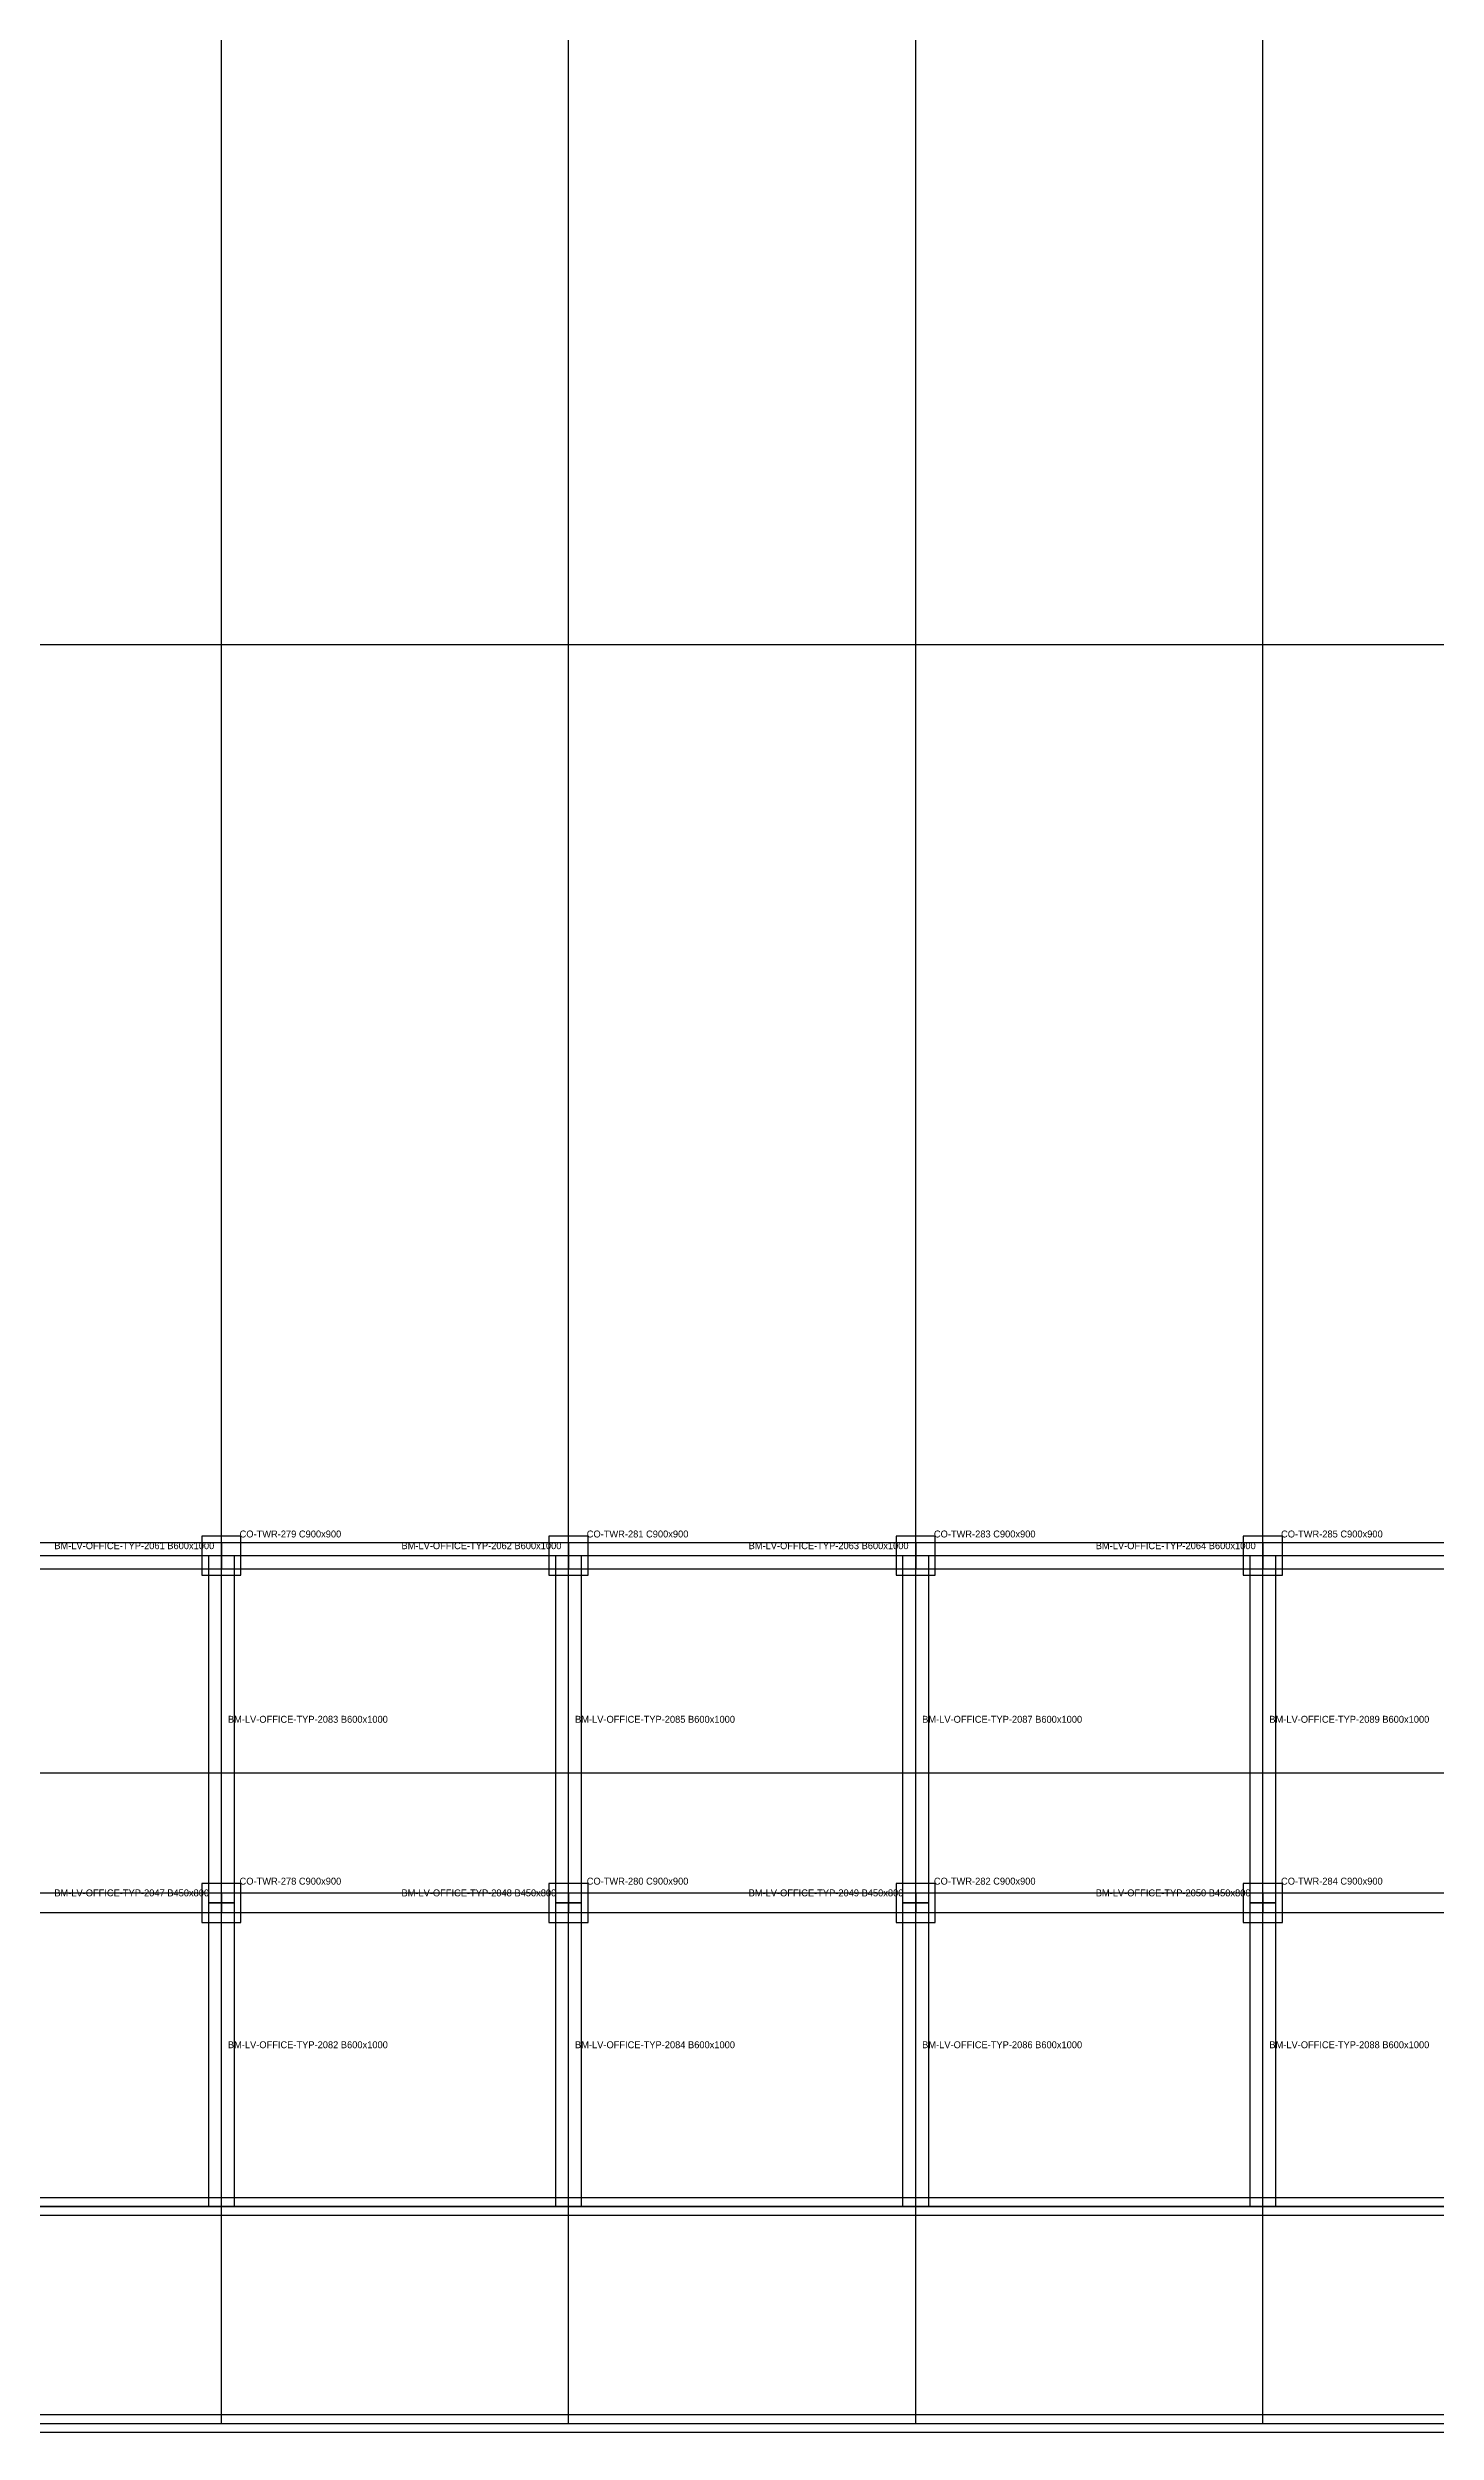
# Model space of a CAD drawing. Header units: millimetres. Extents: x -600 to 227101, y -254450 to 109948.
# Drawn here: x 23998 to 55998, y -254200 to -199251 of the extents above; entities that cross this region are included whole.
import ezdxf

# ---------------------------------------------------------------- set-up
doc = ezdxf.new("R2010")
doc.units = ezdxf.units.MM
for name, color, linetype in [('LV-OFFICE-TYP_BEAM', 5, 'Continuous'), ('LV-OFFICE-TYP_BOUNDARY', 6, 'Continuous'), ('LV-OFFICE-TYP_COLUMN', 1, 'Continuous'), ('LV-OFFICE-TYP_CORE_ZONE', 30, 'Continuous'), ('LV-OFFICE-TYP_GRID', 8, 'Continuous'), ('LV-OFFICE-TYP_KEEP_OUT', 4, 'Continuous'), ('LV-OFFICE-TYP_SLAB', 7, 'Continuous'), ('LV-OFFICE-TYP_WALL', 3, 'Continuous'), ('TEXT', 7, 'Continuous')]:
    doc.layers.add(name, color=color, linetype=linetype)

msp = doc.modelspace()

# ---------------------------------------------------------------- linework, layer by layer
at = {"layer": 'LV-OFFICE-TYP_BEAM'}
for points in [[(20000, -233700), (20000, -234300), (28000, -234300), (28000, -233700), (20000, -233700)], [(27700, -242000), (28300, -242000), (28300, -234000), (27700, -234000), (27700, -242000)], [(28000, -233700), (28000, -234300), (36000, -234300), (36000, -233700), (28000, -233700)], [(35700, -242000), (36300, -242000), (36300, -234000), (35700, -234000), (35700, -242000)], [(36000, -233700), (36000, -234300), (44000, -234300), (44000, -233700), (36000, -233700)], [(43700, -242000), (44300, -242000), (44300, -234000), (43700, -234000), (43700, -242000)], [(44000, -233700), (44000, -234300), (52000, -234300), (52000, -233700), (44000, -233700)], [(51700, -242000), (52300, -242000), (52300, -234000), (51700, -234000), (51700, -242000)], [(52000, -233700), (52000, -234300), (60000, -234300), (60000, -233700), (52000, -233700)], [(20000, -241775), (20000, -242225), (28000, -242225), (28000, -241775), (20000, -241775)], [(28000, -241775), (28000, -242225), (36000, -242225), (36000, -241775), (28000, -241775)], [(36000, -241775), (36000, -242225), (44000, -242225), (44000, -241775), (36000, -241775)], [(44000, -241775), (44000, -242225), (52000, -242225), (52000, -241775), (44000, -241775)], [(52000, -241775), (52000, -242225), (60000, -242225), (60000, -241775), (52000, -241775)], [(27700, -249000), (28300, -249000), (28300, -242000), (27700, -242000), (27700, -249000)], [(35700, -249000), (36300, -249000), (36300, -242000), (35700, -242000), (35700, -249000)], [(43700, -249000), (44300, -249000), (44300, -242000), (43700, -242000), (43700, -249000)], [(51700, -249000), (52300, -249000), (52300, -242000), (51700, -242000), (51700, -249000)]]:
    msp.add_lwpolyline(points, close=True, dxfattribs=at)
at = {"layer": 'LV-OFFICE-TYP_BOUNDARY'}
msp.add_lwpolyline([(0, -254000), (104000, -254000), (104000, -234000), (0, -234000), (0, -254000)], close=True, dxfattribs=at)
at = {"layer": 'LV-OFFICE-TYP_COLUMN'}
for points in [[(27550, -234450), (28450, -234450), (28450, -233550), (27550, -233550), (27550, -234450)], [(35550, -234450), (36450, -234450), (36450, -233550), (35550, -233550), (35550, -234450)], [(43550, -234450), (44450, -234450), (44450, -233550), (43550, -233550), (43550, -234450)], [(51550, -234450), (52450, -234450), (52450, -233550), (51550, -233550), (51550, -234450)], [(27550, -242450), (28450, -242450), (28450, -241550), (27550, -241550), (27550, -242450)], [(35550, -242450), (36450, -242450), (36450, -241550), (35550, -241550), (35550, -242450)], [(43550, -242450), (44450, -242450), (44450, -241550), (43550, -241550), (43550, -242450)], [(51550, -242450), (52450, -242450), (52450, -241550), (51550, -241550), (51550, -242450)]]:
    msp.add_lwpolyline(points, close=True, dxfattribs=at)
at = {"layer": 'LV-OFFICE-TYP_CORE_ZONE'}
msp.add_lwpolyline([(12000, -254000), (92000, -254000), (92000, -249000), (12000, -249000), (12000, -254000)], close=True, dxfattribs=at)
at = {"layer": 'LV-OFFICE-TYP_GRID'}
for points in [[(28000, -254000), (28000, -152000)], [(36000, -254000), (36000, -152000)], [(44000, -254000), (44000, -152000)], [(52000, -254000), (52000, -152000)], [(0, -213000), (104000, -213000)], [(0, -239000), (104000, -239000)], [(0, -249000), (104000, -249000)], [(0, -254000), (104000, -254000)]]:
    msp.add_lwpolyline(points, dxfattribs=at)
at = {"layer": 'LV-OFFICE-TYP_KEEP_OUT'}
msp.add_lwpolyline([(0, -249000), (104000, -249000), (104000, -234000), (0, -234000), (0, -249000)], close=True, dxfattribs=at)
at = {"layer": 'LV-OFFICE-TYP_SLAB'}
msp.add_lwpolyline([(0, -254000), (104000, -254000), (104000, -234000), (0, -234000), (0, -254000)], close=True, dxfattribs=at)
at = {"layer": 'LV-OFFICE-TYP_WALL'}
for points in [[(12000, -248800), (12000, -249200), (92000, -249200), (92000, -248800), (12000, -248800)], [(12000, -253800), (12000, -254200), (92000, -254200), (92000, -253800), (12000, -253800)]]:
    msp.add_lwpolyline(points, close=True, dxfattribs=at)

# ---------------------------------------------------------------- texts
at = {"layer": 'TEXT'}
for s, p in [('CO-TWR-279 C900x900', (28420, -233580)), ('CO-TWR-281 C900x900', (36420, -233580)), ('CO-TWR-283 C900x900', (44420, -233580)), ('CO-TWR-285 C900x900', (52420, -233580)), ('BM-LV-OFFICE-TYP-2061 B600x1000', (24150, -233850)), ('BM-LV-OFFICE-TYP-2062 B600x1000', (32150, -233850)), ('BM-LV-OFFICE-TYP-2063 B600x1000', (40150, -233850)), ('BM-LV-OFFICE-TYP-2064 B600x1000', (48150, -233850)), ('BM-LV-OFFICE-TYP-2083 B600x1000', (28150, -237850)), ('BM-LV-OFFICE-TYP-2085 B600x1000', (36150, -237850)), ('BM-LV-OFFICE-TYP-2087 B600x1000', (44150, -237850)), ('BM-LV-OFFICE-TYP-2089 B600x1000', (52150, -237850)), ('BM-LV-OFFICE-TYP-2047 B450x800', (24150, -241850)), ('CO-TWR-278 C900x900', (28420, -241580)), ('BM-LV-OFFICE-TYP-2048 B450x800', (32150, -241850)), ('CO-TWR-280 C900x900', (36420, -241580)), ('BM-LV-OFFICE-TYP-2049 B450x800', (40150, -241850)), ('CO-TWR-282 C900x900', (44420, -241580)), ('BM-LV-OFFICE-TYP-2050 B450x800', (48150, -241850)), ('CO-TWR-284 C900x900', (52420, -241580)), ('BM-LV-OFFICE-TYP-2082 B600x1000', (28150, -245350)), ('BM-LV-OFFICE-TYP-2084 B600x1000', (36150, -245350)), ('BM-LV-OFFICE-TYP-2086 B600x1000', (44150, -245350)), ('BM-LV-OFFICE-TYP-2088 B600x1000', (52150, -245350))]:
    msp.add_text(s, height=160, dxfattribs=at).set_placement(p)

doc.saveas('drawing.dxf')
